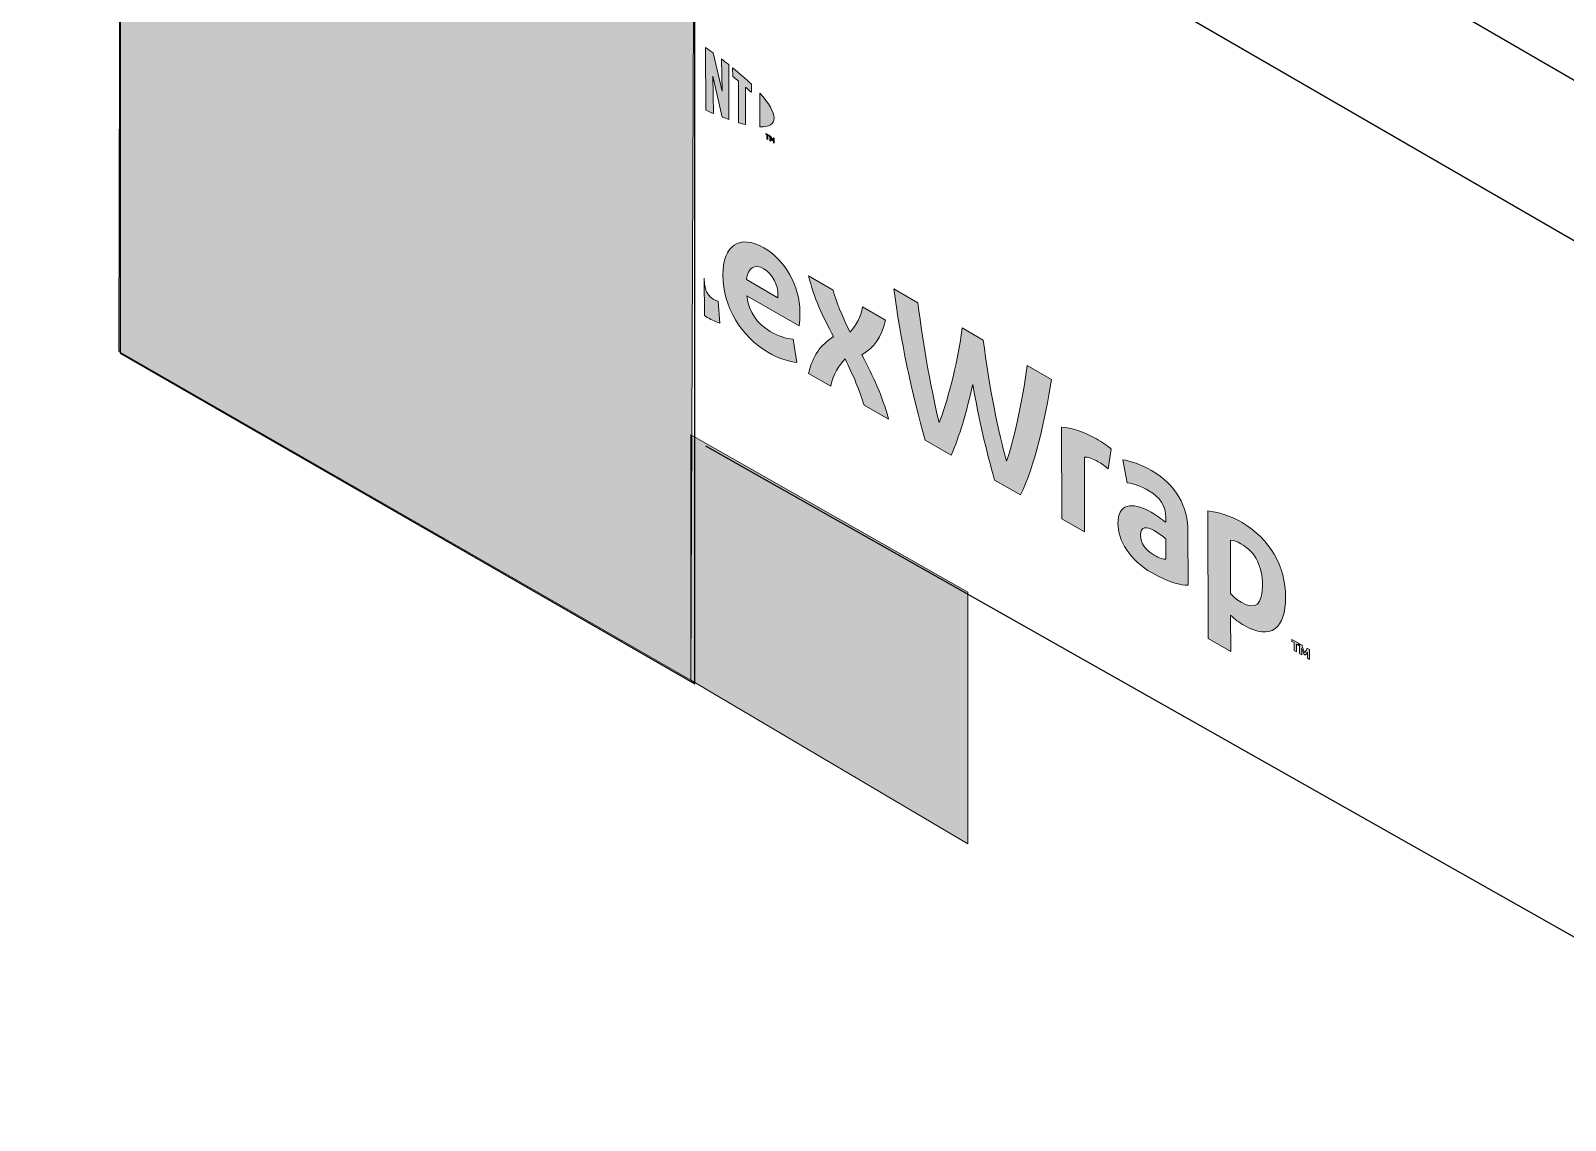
# Model space of a CAD drawing. Header units: inches. Extents: x -20.7 to 76.3, y -55.2 to 19.1.
# Drawn here: x -12.224 to -11.468, y -30.802 to -30.266 of the extents above; entities that cross this region are included whole.
import ezdxf

# ---------------------------------------------------------------- set-up
doc = ezdxf.new("R2010")
doc.units = ezdxf.units.IN
doc.header["$MEASUREMENT"] = 0
for name, color, linetype, lineweight in [('.ATI-HATCH', 7, 'Continuous', 0), ('G-ANNO-TTLB', 7, 'Continuous', 0), ('TYVEK', 7, 'Continuous', 0)]:
    doc.layers.add(name, color=color, linetype=linetype, lineweight=lineweight)

# ---------------------------------------------------------------- blocks, each defined once
blk = doc.blocks.new('Block_282')
at = {"layer": 'TYVEK', "true_color": 0x003b71, "transparency": 33554687}
h = blk.add_hatch(color=156, dxfattribs=at)
h.dxf.hatch_style = 2
edge = h.paths.add_edge_path()
edge.add_spline(control_points=[(-11.62791, -30.54717), (-11.63027, -30.54578), (-11.63156, -30.5445), (-11.63314, -30.54282), (-11.63314, -30.54282), (-11.63314, -30.51658), (-11.63314, -30.51658), (-11.63146, -30.51678), (-11.62998, -30.51717), (-11.62801, -30.51836), (-11.62051, -30.5226), (-11.61745, -30.53), (-11.61745, -30.53848), (-11.61736, -30.54815), (-11.62071, -30.55131), (-11.62791, -30.54717)], knot_values=[0, 0, 0, 0, 1, 1, 1, 2, 2, 2, 3, 3, 3, 4, 4, 4, 5, 5, 5, 5], degree=3, periodic=0)
edge = h.paths.add_edge_path()
edge.add_spline(control_points=[(-11.62741, -30.5079), (-11.63324, -30.50455), (-11.63975, -30.50248), (-11.64438, -30.50218), (-11.64438, -30.50218), (-11.64419, -30.56492), (-11.64419, -30.56492), (-11.64419, -30.56492), (-11.63304, -30.57134), (-11.63304, -30.57134), (-11.63304, -30.57134), (-11.63314, -30.55348), (-11.63314, -30.55348), (-11.63106, -30.55555), (-11.62909, -30.55703), (-11.62623, -30.55861), (-11.61351, -30.56601), (-11.60591, -30.56009), (-11.60601, -30.5446), (-11.60601, -30.52961), (-11.614, -30.5156), (-11.62741, -30.5079)], knot_values=[0, 0, 0, 0, 1, 1, 1, 2, 2, 2, 3, 3, 3, 4, 4, 4, 5, 5, 5, 6, 6, 6, 7, 7, 7, 7], degree=3, periodic=0)
h = blk.add_hatch(color=156, dxfattribs=at)
h.dxf.hatch_style = 2
edge = h.paths.add_edge_path()
edge.add_spline(control_points=[(-11.60295, -30.56542), (-11.60295, -30.56542), (-11.60295, -30.5665), (-11.60295, -30.5665), (-11.60295, -30.5665), (-11.60186, -30.56709), (-11.60186, -30.56709), (-11.60186, -30.56709), (-11.60177, -30.57094), (-11.60177, -30.57094), (-11.60177, -30.57094), (-11.60068, -30.57153), (-11.60068, -30.57153), (-11.60068, -30.57153), (-11.60068, -30.56778), (-11.60068, -30.56778), (-11.60068, -30.56778), (-11.59959, -30.56838), (-11.59959, -30.56838), (-11.59959, -30.56838), (-11.59959, -30.56729), (-11.59959, -30.56729), (-11.59959, -30.56729), (-11.60295, -30.56542), (-11.60295, -30.56542)], knot_values=[0, 0, 0, 0, 1, 1, 1, 2, 2, 2, 3, 3, 3, 4, 4, 4, 5, 5, 5, 6, 6, 6, 7, 7, 7, 8, 8, 8, 8], degree=3, periodic=0)
edge = h.paths.add_edge_path()
edge.add_spline(control_points=[(-11.59535, -30.56976), (-11.59575, -30.57065), (-11.59614, -30.57124), (-11.59664, -30.57183), (-11.59713, -30.57074), (-11.59752, -30.56966), (-11.59792, -30.56828), (-11.59792, -30.56828), (-11.5991, -30.56759), (-11.5991, -30.56759), (-11.5991, -30.56759), (-11.5991, -30.57242), (-11.5991, -30.57242), (-11.5991, -30.57242), (-11.59802, -30.57301), (-11.59802, -30.57301), (-11.59802, -30.57301), (-11.59802, -30.57084), (-11.59802, -30.57084), (-11.59802, -30.57084), (-11.59812, -30.56995), (-11.59812, -30.56995), (-11.59772, -30.57094), (-11.59733, -30.57193), (-11.59703, -30.57272), (-11.59703, -30.57272), (-11.59624, -30.57321), (-11.59624, -30.57321), (-11.59594, -30.57282), (-11.59555, -30.57222), (-11.59516, -30.57173), (-11.59516, -30.57173), (-11.59525, -30.57242), (-11.59525, -30.57242), (-11.59525, -30.57242), (-11.59525, -30.57469), (-11.59525, -30.57469), (-11.59525, -30.57469), (-11.59417, -30.57528), (-11.59417, -30.57528), (-11.59417, -30.57528), (-11.59417, -30.57045), (-11.59417, -30.57045), (-11.59417, -30.57045), (-11.59535, -30.56976), (-11.59535, -30.56976)], knot_values=[0, 0, 0, 0, 1, 1, 1, 2, 2, 2, 3, 3, 3, 4, 4, 4, 5, 5, 5, 6, 6, 6, 7, 7, 7, 8, 8, 8, 9, 9, 9, 10, 10, 10, 11, 11, 11, 12, 12, 12, 13, 13, 13, 14, 14, 14, 15, 15, 15, 15], degree=3, periodic=0)
at = {"layer": 'TYVEK'}
for points, knots in [([(-11.62741, -30.5079), (-11.63324, -30.50455), (-11.63975, -30.50248), (-11.64438, -30.50218), (-11.64438, -30.50218), (-11.64419, -30.56492), (-11.64419, -30.56492), (-11.64419, -30.56492), (-11.63304, -30.57134), (-11.63304, -30.57134), (-11.63304, -30.57134), (-11.63314, -30.55348), (-11.63314, -30.55348), (-11.63106, -30.55555), (-11.62909, -30.55703), (-11.62623, -30.55861), (-11.61351, -30.56601), (-11.60591, -30.56009), (-11.60601, -30.5446), (-11.60601, -30.52961), (-11.614, -30.5156), (-11.62741, -30.5079)], [0, 0, 0, 0, 1, 1, 1, 2, 2, 2, 3, 3, 3, 4, 4, 4, 5, 5, 5, 6, 6, 6, 7, 7, 7, 7]), ([(-11.62791, -30.54717), (-11.63027, -30.54578), (-11.63156, -30.5445), (-11.63314, -30.54282), (-11.63314, -30.54282), (-11.63314, -30.51658), (-11.63314, -30.51658), (-11.63146, -30.51678), (-11.62998, -30.51717), (-11.62801, -30.51836), (-11.62051, -30.5226), (-11.61745, -30.53), (-11.61745, -30.53848), (-11.61736, -30.54815), (-11.62071, -30.55131), (-11.62791, -30.54717)], [0, 0, 0, 0, 1, 1, 1, 2, 2, 2, 3, 3, 3, 4, 4, 4, 5, 5, 5, 5]), ([(-11.60295, -30.56542), (-11.60295, -30.56542), (-11.60295, -30.5665), (-11.60295, -30.5665), (-11.60295, -30.5665), (-11.60186, -30.56709), (-11.60186, -30.56709), (-11.60186, -30.56709), (-11.60177, -30.57094), (-11.60177, -30.57094), (-11.60177, -30.57094), (-11.60068, -30.57153), (-11.60068, -30.57153), (-11.60068, -30.57153), (-11.60068, -30.56778), (-11.60068, -30.56778), (-11.60068, -30.56778), (-11.59959, -30.56838), (-11.59959, -30.56838), (-11.59959, -30.56838), (-11.59959, -30.56729), (-11.59959, -30.56729), (-11.59959, -30.56729), (-11.60295, -30.56542), (-11.60295, -30.56542)], [0, 0, 0, 0, 1, 1, 1, 2, 2, 2, 3, 3, 3, 4, 4, 4, 5, 5, 5, 6, 6, 6, 7, 7, 7, 8, 8, 8, 8]), ([(-11.59535, -30.56976), (-11.59575, -30.57065), (-11.59614, -30.57124), (-11.59664, -30.57183), (-11.59713, -30.57074), (-11.59752, -30.56966), (-11.59792, -30.56828), (-11.59792, -30.56828), (-11.5991, -30.56759), (-11.5991, -30.56759), (-11.5991, -30.56759), (-11.5991, -30.57242), (-11.5991, -30.57242), (-11.5991, -30.57242), (-11.59802, -30.57301), (-11.59802, -30.57301), (-11.59802, -30.57301), (-11.59802, -30.57084), (-11.59802, -30.57084), (-11.59802, -30.57084), (-11.59812, -30.56995), (-11.59812, -30.56995), (-11.59772, -30.57094), (-11.59733, -30.57193), (-11.59703, -30.57272), (-11.59703, -30.57272), (-11.59624, -30.57321), (-11.59624, -30.57321), (-11.59594, -30.57282), (-11.59555, -30.57222), (-11.59516, -30.57173), (-11.59516, -30.57173), (-11.59525, -30.57242), (-11.59525, -30.57242), (-11.59525, -30.57242), (-11.59525, -30.57469), (-11.59525, -30.57469), (-11.59525, -30.57469), (-11.59417, -30.57528), (-11.59417, -30.57528), (-11.59417, -30.57528), (-11.59417, -30.57045), (-11.59417, -30.57045), (-11.59417, -30.57045), (-11.59535, -30.56976), (-11.59535, -30.56976)], [0, 0, 0, 0, 1, 1, 1, 2, 2, 2, 3, 3, 3, 4, 4, 4, 5, 5, 5, 6, 6, 6, 7, 7, 7, 8, 8, 8, 9, 9, 9, 10, 10, 10, 11, 11, 11, 12, 12, 12, 13, 13, 13, 14, 14, 14, 15, 15, 15, 15])]:
    blk.add_open_spline(points, degree=3, knots=knots, dxfattribs=at)
blk = doc.blocks.new('Block_281')
at = {"layer": 'TYVEK'}
blk.add_blockref('Block_282', (0, 0), dxfattribs=at)
blk = doc.blocks.new('Block_289')
at = {"layer": 'TYVEK', "true_color": 0x003b71, "transparency": 33554687}
h = blk.add_hatch(color=156, dxfattribs=at)
h.dxf.hatch_style = 2
edge = h.paths.add_edge_path()
edge.add_spline(control_points=[(-11.85619, -30.39721), (-11.85619, -30.39721), (-11.87169, -30.38823), (-11.87169, -30.38823), (-11.8709, -30.38231), (-11.86784, -30.38024), (-11.8631, -30.38291), (-11.85866, -30.38547), (-11.85619, -30.3908), (-11.85619, -30.39603), (-11.85619, -30.39603), (-11.85619, -30.39721), (-11.85619, -30.39721)], knot_values=[0, 0, 0, 0, 1, 1, 1, 2, 2, 2, 3, 3, 3, 4, 4, 4, 4], degree=3, periodic=0)
edge = h.paths.add_edge_path()
edge.add_spline(control_points=[(-11.84535, -30.40412), (-11.84544, -30.39149), (-11.85245, -30.37876), (-11.8631, -30.37255), (-11.87513, -30.36574), (-11.88332, -30.37117), (-11.88332, -30.38606), (-11.88323, -30.40175), (-11.87425, -30.41645), (-11.86113, -30.42395), (-11.8558, -30.4271), (-11.85047, -30.42878), (-11.84682, -30.42898), (-11.84682, -30.42898), (-11.8487, -30.41753), (-11.8487, -30.41753), (-11.85215, -30.41724), (-11.856, -30.41605), (-11.86004, -30.41369), (-11.86656, -30.40994), (-11.8704, -30.40441), (-11.87149, -30.39622), (-11.87149, -30.39622), (-11.84574, -30.41102), (-11.84574, -30.41102), (-11.84554, -30.40925), (-11.84535, -30.40688), (-11.84535, -30.40412)], knot_values=[0, 0, 0, 0, 1, 1, 1, 2, 2, 2, 3, 3, 3, 4, 4, 4, 5, 5, 5, 6, 6, 6, 7, 7, 7, 8, 8, 8, 9, 9, 9, 9], degree=3, periodic=0)
h = blk.add_hatch(color=156, dxfattribs=at)
h.dxf.hatch_style = 2
edge = h.paths.add_edge_path()
edge.add_spline(control_points=[(-11.88569, -30.39889), (-11.88648, -30.39869), (-11.88727, -30.3983), (-11.88806, -30.3978), (-11.89041, -30.39645), (-11.89168, -30.39433), (-11.8922, -30.39133), (-11.89241, -30.39017), (-11.8925, -30.38888), (-11.8925, -30.38744), (-11.8925, -30.38744), (-11.89239, -30.40597), (-11.89239, -30.40597), (-11.89182, -30.40635), (-11.89124, -30.40672), (-11.89063, -30.40708), (-11.88895, -30.40806), (-11.88638, -30.40905), (-11.8849, -30.40964), (-11.8849, -30.40964), (-11.88569, -30.39889), (-11.88569, -30.39889)], knot_values=[0, 0, 0, 0, 1, 1, 1, 2, 2, 2, 3, 3, 3, 4, 4, 4, 5, 5, 5, 6, 6, 6, 7, 7, 7, 7], degree=3, periodic=0)
h = blk.add_hatch(color=156, dxfattribs=at)
h.dxf.hatch_style = 2
edge = h.paths.add_edge_path()
edge.add_spline(control_points=[(-11.81486, -30.42533), (-11.80874, -30.42158), (-11.80519, -30.41674), (-11.80312, -30.40816), (-11.80312, -30.40816), (-11.81456, -30.40165), (-11.81456, -30.40165), (-11.81506, -30.40658), (-11.81772, -30.41063), (-11.82068, -30.41408), (-11.82433, -30.40668), (-11.82788, -30.3982), (-11.82897, -30.39336), (-11.82897, -30.39336), (-11.8411, -30.38636), (-11.8411, -30.38636), (-11.83853, -30.39721), (-11.83419, -30.40619), (-11.82877, -30.41625), (-11.83528, -30.42039), (-11.83903, -30.42572), (-11.8411, -30.4344), (-11.8411, -30.4344), (-11.83015, -30.44062), (-11.83015, -30.44062), (-11.82906, -30.4346), (-11.82611, -30.43065), (-11.82305, -30.4273), (-11.81959, -30.4344), (-11.81545, -30.44378), (-11.81377, -30.45009), (-11.81377, -30.45009), (-11.80164, -30.457), (-11.80164, -30.457), (-11.80499, -30.44516), (-11.80894, -30.43628), (-11.81486, -30.42533)], knot_values=[0, 0, 0, 0, 1, 1, 1, 2, 2, 2, 3, 3, 3, 4, 4, 4, 5, 5, 5, 6, 6, 6, 7, 7, 7, 8, 8, 8, 9, 9, 9, 10, 10, 10, 11, 11, 11, 12, 12, 12, 12], degree=3, periodic=0)
h = blk.add_hatch(color=156, dxfattribs=at)
h.dxf.hatch_style = 2
edge = h.paths.add_edge_path()
edge.add_spline(control_points=[(-11.73337, -30.43046), (-11.73574, -30.44891), (-11.74027, -30.46854), (-11.74353, -30.47771), (-11.74718, -30.46459), (-11.75251, -30.43993), (-11.75498, -30.41803), (-11.75498, -30.41803), (-11.76543, -30.41201), (-11.76543, -30.41201), (-11.7678, -30.43115), (-11.77323, -30.44969), (-11.77668, -30.45867), (-11.78003, -30.44575), (-11.78467, -30.42079), (-11.78724, -30.39958), (-11.78724, -30.39958), (-11.79907, -30.39277), (-11.79907, -30.39277), (-11.79602, -30.41635), (-11.7901, -30.44555), (-11.78358, -30.46735), (-11.78358, -30.46735), (-11.77076, -30.47475), (-11.77076, -30.47475), (-11.76672, -30.46528), (-11.76326, -30.45354), (-11.7602, -30.43983), (-11.75714, -30.457), (-11.7535, -30.47288), (-11.74945, -30.48699), (-11.74945, -30.48699), (-11.73662, -30.49429), (-11.73662, -30.49429), (-11.72982, -30.48028), (-11.72449, -30.45749), (-11.72143, -30.43736), (-11.72143, -30.43736), (-11.73337, -30.43046), (-11.73337, -30.43046)], knot_values=[0, 0, 0, 0, 1, 1, 1, 2, 2, 2, 3, 3, 3, 4, 4, 4, 5, 5, 5, 6, 6, 6, 7, 7, 7, 8, 8, 8, 9, 9, 9, 10, 10, 10, 11, 11, 11, 12, 12, 12, 13, 13, 13, 13], degree=3, periodic=0)
h = blk.add_hatch(color=156, dxfattribs=at)
h.dxf.hatch_style = 2
edge = h.paths.add_edge_path()
edge.add_spline(control_points=[(-11.69924, -30.46666), (-11.70516, -30.46331), (-11.71196, -30.46094), (-11.7164, -30.46094), (-11.7164, -30.46094), (-11.7163, -30.50603), (-11.7163, -30.50603), (-11.7163, -30.50603), (-11.70506, -30.51244), (-11.70506, -30.51244), (-11.70506, -30.51244), (-11.70516, -30.47564), (-11.70516, -30.47564), (-11.70338, -30.47564), (-11.7014, -30.47613), (-11.69835, -30.47791), (-11.69667, -30.4789), (-11.6949, -30.48008), (-11.69351, -30.48146), (-11.69351, -30.48146), (-11.69193, -30.47169), (-11.69193, -30.47169), (-11.69351, -30.47031), (-11.69638, -30.46834), (-11.69924, -30.46666)], knot_values=[0, 0, 0, 0, 1, 1, 1, 2, 2, 2, 3, 3, 3, 4, 4, 4, 5, 5, 5, 6, 6, 6, 7, 7, 7, 8, 8, 8, 8], degree=3, periodic=0)
h = blk.add_hatch(color=156, dxfattribs=at)
h.dxf.hatch_style = 2
edge = h.paths.add_edge_path()
edge.add_spline(control_points=[(-11.665, -30.52596), (-11.66619, -30.52605), (-11.66826, -30.52546), (-11.67072, -30.52398), (-11.67506, -30.52152), (-11.67743, -30.51806), (-11.67753, -30.51412), (-11.67753, -30.50968), (-11.67457, -30.50968), (-11.67082, -30.51185), (-11.66885, -30.51293), (-11.66688, -30.51441), (-11.665, -30.51589), (-11.665, -30.51589), (-11.665, -30.52596), (-11.665, -30.52596)], knot_values=[0, 0, 0, 0, 1, 1, 1, 2, 2, 2, 3, 3, 3, 4, 4, 4, 5, 5, 5, 5], degree=3, periodic=0)
edge = h.paths.add_edge_path()
edge.add_spline(control_points=[(-11.65415, -30.51264), (-11.65415, -30.49991), (-11.66007, -30.48916), (-11.67211, -30.48225), (-11.67704, -30.47939), (-11.68266, -30.47732), (-11.68621, -30.47702), (-11.68621, -30.47702), (-11.68414, -30.48827), (-11.68414, -30.48827), (-11.68079, -30.48866), (-11.67694, -30.49014), (-11.67339, -30.49222), (-11.66796, -30.49537), (-11.6651, -30.49971), (-11.665, -30.50543), (-11.665, -30.50543), (-11.665, -30.5077), (-11.665, -30.5077), (-11.66707, -30.50622), (-11.67003, -30.50415), (-11.6723, -30.50277), (-11.68207, -30.49725), (-11.68868, -30.49892), (-11.68868, -30.5083), (-11.68868, -30.51668), (-11.68296, -30.52625), (-11.67181, -30.53266), (-11.66362, -30.5374), (-11.6574, -30.53878), (-11.65405, -30.53878), (-11.65405, -30.53878), (-11.65415, -30.51264), (-11.65415, -30.51264)], knot_values=[0, 0, 0, 0, 1, 1, 1, 2, 2, 2, 3, 3, 3, 4, 4, 4, 5, 5, 5, 6, 6, 6, 7, 7, 7, 8, 8, 8, 9, 9, 9, 10, 10, 10, 11, 11, 11, 11], degree=3, periodic=0)
at = {"layer": 'TYVEK'}
for points, knots in [([(-11.84535, -30.40412), (-11.84544, -30.39149), (-11.85245, -30.37876), (-11.8631, -30.37255), (-11.87513, -30.36574), (-11.88332, -30.37117), (-11.88332, -30.38606), (-11.88323, -30.40175), (-11.87425, -30.41645), (-11.86113, -30.42395), (-11.8558, -30.4271), (-11.85047, -30.42878), (-11.84682, -30.42898), (-11.84682, -30.42898), (-11.8487, -30.41753), (-11.8487, -30.41753), (-11.85215, -30.41724), (-11.856, -30.41605), (-11.86004, -30.41369), (-11.86656, -30.40994), (-11.8704, -30.40441), (-11.87149, -30.39622), (-11.87149, -30.39622), (-11.84574, -30.41102), (-11.84574, -30.41102), (-11.84554, -30.40925), (-11.84535, -30.40688), (-11.84535, -30.40412)], [0, 0, 0, 0, 1, 1, 1, 2, 2, 2, 3, 3, 3, 4, 4, 4, 5, 5, 5, 6, 6, 6, 7, 7, 7, 8, 8, 8, 9, 9, 9, 9]), ([(-11.85619, -30.39721), (-11.85619, -30.39721), (-11.87169, -30.38823), (-11.87169, -30.38823), (-11.8709, -30.38231), (-11.86784, -30.38024), (-11.8631, -30.38291), (-11.85866, -30.38547), (-11.85619, -30.3908), (-11.85619, -30.39603), (-11.85619, -30.39603), (-11.85619, -30.39721), (-11.85619, -30.39721)], [0, 0, 0, 0, 1, 1, 1, 2, 2, 2, 3, 3, 3, 4, 4, 4, 4]), ([(-11.88569, -30.39889), (-11.88648, -30.39869), (-11.88727, -30.3983), (-11.88806, -30.3978), (-11.89041, -30.39645), (-11.89168, -30.39433), (-11.8922, -30.39133), (-11.89241, -30.39017), (-11.8925, -30.38888), (-11.8925, -30.38744), (-11.8925, -30.38744), (-11.89239, -30.40597), (-11.89239, -30.40597), (-11.89182, -30.40635), (-11.89124, -30.40672), (-11.89063, -30.40708), (-11.88895, -30.40806), (-11.88638, -30.40905), (-11.8849, -30.40964), (-11.8849, -30.40964), (-11.88569, -30.39889), (-11.88569, -30.39889)], [0, 0, 0, 0, 1, 1, 1, 2, 2, 2, 3, 3, 3, 4, 4, 4, 5, 5, 5, 6, 6, 6, 7, 7, 7, 7]), ([(-11.81486, -30.42533), (-11.80874, -30.42158), (-11.80519, -30.41674), (-11.80312, -30.40816), (-11.80312, -30.40816), (-11.81456, -30.40165), (-11.81456, -30.40165), (-11.81506, -30.40658), (-11.81772, -30.41063), (-11.82068, -30.41408), (-11.82433, -30.40668), (-11.82788, -30.3982), (-11.82897, -30.39336), (-11.82897, -30.39336), (-11.8411, -30.38636), (-11.8411, -30.38636), (-11.83853, -30.39721), (-11.83419, -30.40619), (-11.82877, -30.41625), (-11.83528, -30.42039), (-11.83903, -30.42572), (-11.8411, -30.4344), (-11.8411, -30.4344), (-11.83015, -30.44062), (-11.83015, -30.44062), (-11.82906, -30.4346), (-11.82611, -30.43065), (-11.82305, -30.4273), (-11.81959, -30.4344), (-11.81545, -30.44378), (-11.81377, -30.45009), (-11.81377, -30.45009), (-11.80164, -30.457), (-11.80164, -30.457), (-11.80499, -30.44516), (-11.80894, -30.43628), (-11.81486, -30.42533)], [0, 0, 0, 0, 1, 1, 1, 2, 2, 2, 3, 3, 3, 4, 4, 4, 5, 5, 5, 6, 6, 6, 7, 7, 7, 8, 8, 8, 9, 9, 9, 10, 10, 10, 11, 11, 11, 12, 12, 12, 12]), ([(-11.73337, -30.43046), (-11.73574, -30.44891), (-11.74027, -30.46854), (-11.74353, -30.47771), (-11.74718, -30.46459), (-11.75251, -30.43993), (-11.75498, -30.41803), (-11.75498, -30.41803), (-11.76543, -30.41201), (-11.76543, -30.41201), (-11.7678, -30.43115), (-11.77323, -30.44969), (-11.77668, -30.45867), (-11.78003, -30.44575), (-11.78467, -30.42079), (-11.78724, -30.39958), (-11.78724, -30.39958), (-11.79907, -30.39277), (-11.79907, -30.39277), (-11.79602, -30.41635), (-11.7901, -30.44555), (-11.78358, -30.46735), (-11.78358, -30.46735), (-11.77076, -30.47475), (-11.77076, -30.47475), (-11.76672, -30.46528), (-11.76326, -30.45354), (-11.7602, -30.43983), (-11.75714, -30.457), (-11.7535, -30.47288), (-11.74945, -30.48699), (-11.74945, -30.48699), (-11.73662, -30.49429), (-11.73662, -30.49429), (-11.72982, -30.48028), (-11.72449, -30.45749), (-11.72143, -30.43736), (-11.72143, -30.43736), (-11.73337, -30.43046), (-11.73337, -30.43046)], [0, 0, 0, 0, 1, 1, 1, 2, 2, 2, 3, 3, 3, 4, 4, 4, 5, 5, 5, 6, 6, 6, 7, 7, 7, 8, 8, 8, 9, 9, 9, 10, 10, 10, 11, 11, 11, 12, 12, 12, 13, 13, 13, 13]), ([(-11.69924, -30.46666), (-11.70516, -30.46331), (-11.71196, -30.46094), (-11.7164, -30.46094), (-11.7164, -30.46094), (-11.7163, -30.50603), (-11.7163, -30.50603), (-11.7163, -30.50603), (-11.70506, -30.51244), (-11.70506, -30.51244), (-11.70506, -30.51244), (-11.70516, -30.47564), (-11.70516, -30.47564), (-11.70338, -30.47564), (-11.7014, -30.47613), (-11.69835, -30.47791), (-11.69667, -30.4789), (-11.6949, -30.48008), (-11.69351, -30.48146), (-11.69351, -30.48146), (-11.69193, -30.47169), (-11.69193, -30.47169), (-11.69351, -30.47031), (-11.69638, -30.46834), (-11.69924, -30.46666)], [0, 0, 0, 0, 1, 1, 1, 2, 2, 2, 3, 3, 3, 4, 4, 4, 5, 5, 5, 6, 6, 6, 7, 7, 7, 8, 8, 8, 8]), ([(-11.65415, -30.51264), (-11.65415, -30.49991), (-11.66007, -30.48916), (-11.67211, -30.48225), (-11.67704, -30.47939), (-11.68266, -30.47732), (-11.68621, -30.47702), (-11.68621, -30.47702), (-11.68414, -30.48827), (-11.68414, -30.48827), (-11.68079, -30.48866), (-11.67694, -30.49014), (-11.67339, -30.49222), (-11.66796, -30.49537), (-11.6651, -30.49971), (-11.665, -30.50543), (-11.665, -30.50543), (-11.665, -30.5077), (-11.665, -30.5077), (-11.66707, -30.50622), (-11.67003, -30.50415), (-11.6723, -30.50277), (-11.68207, -30.49725), (-11.68868, -30.49892), (-11.68868, -30.5083), (-11.68868, -30.51668), (-11.68296, -30.52625), (-11.67181, -30.53266), (-11.66362, -30.5374), (-11.6574, -30.53878), (-11.65405, -30.53878), (-11.65405, -30.53878), (-11.65415, -30.51264), (-11.65415, -30.51264)], [0, 0, 0, 0, 1, 1, 1, 2, 2, 2, 3, 3, 3, 4, 4, 4, 5, 5, 5, 6, 6, 6, 7, 7, 7, 8, 8, 8, 9, 9, 9, 10, 10, 10, 11, 11, 11, 11]), ([(-11.665, -30.52596), (-11.66619, -30.52605), (-11.66826, -30.52546), (-11.67072, -30.52398), (-11.67506, -30.52152), (-11.67743, -30.51806), (-11.67753, -30.51412), (-11.67753, -30.50968), (-11.67457, -30.50968), (-11.67082, -30.51185), (-11.66885, -30.51293), (-11.66688, -30.51441), (-11.665, -30.51589), (-11.665, -30.51589), (-11.665, -30.52596), (-11.665, -30.52596)], [0, 0, 0, 0, 1, 1, 1, 2, 2, 2, 3, 3, 3, 4, 4, 4, 5, 5, 5, 5])]:
    blk.add_open_spline(points, degree=3, knots=knots, dxfattribs=at)
blk = doc.blocks.new('Block_290')
at = {"layer": 'TYVEK', "true_color": 0x003b71, "transparency": 33554687}
h = blk.add_hatch(color=156, dxfattribs=at)
h.dxf.hatch_style = 2
edge = h.paths.add_edge_path()
edge.add_spline(control_points=[(-11.88375, -30.29533), (-11.88375, -30.29533), (-11.88812, -30.27652), (-11.88812, -30.27652), (-11.8893, -30.27567), (-11.89073, -30.27467), (-11.89183, -30.27392), (-11.89183, -30.27392), (-11.89175, -30.30471), (-11.89175, -30.30471), (-11.89098, -30.30507), (-11.88901, -30.30595), (-11.88799, -30.30638), (-11.88799, -30.30638), (-11.88835, -30.28806), (-11.88835, -30.28806), (-11.88835, -30.28806), (-11.88371, -30.30813), (-11.88371, -30.30813), (-11.88274, -30.30851), (-11.88131, -30.30904), (-11.88038, -30.30937), (-11.88038, -30.30937), (-11.88044, -30.28232), (-11.88044, -30.28232), (-11.88142, -30.28153), (-11.8832, -30.28017), (-11.88405, -30.27953), (-11.88405, -30.27953), (-11.88375, -30.29533), (-11.88375, -30.29533)], knot_values=[0, 0, 0, 0, 1, 1, 1, 2, 2, 2, 3, 3, 3, 4, 4, 4, 5, 5, 5, 6, 6, 6, 7, 7, 7, 8, 8, 8, 9, 9, 9, 10, 10, 10, 10], degree=3, periodic=0)
h = blk.add_hatch(color=156, dxfattribs=at)
h.dxf.hatch_style = 2
edge = h.paths.add_edge_path()
edge.add_spline(control_points=[(-11.8785, -30.28816), (-11.87753, -30.28891), (-11.87657, -30.28968), (-11.87565, -30.29045), (-11.87565, -30.29045), (-11.8756, -30.31093), (-11.8756, -30.31093), (-11.87474, -30.31119), (-11.87315, -30.31162), (-11.8721, -30.31187), (-11.8721, -30.31187), (-11.87214, -30.29343), (-11.87214, -30.29343), (-11.87112, -30.29432), (-11.87017, -30.29517), (-11.86929, -30.29596), (-11.86929, -30.29596), (-11.8693, -30.29202), (-11.8693, -30.29202), (-11.87207, -30.28932), (-11.87504, -30.2867), (-11.87851, -30.28388), (-11.87851, -30.28388), (-11.8785, -30.28816), (-11.8785, -30.28816)], knot_values=[0, 0, 0, 0, 1, 1, 1, 2, 2, 2, 3, 3, 3, 4, 4, 4, 5, 5, 5, 6, 6, 6, 7, 7, 7, 8, 8, 8, 8], degree=3, periodic=0)
h = blk.add_hatch(color=156, dxfattribs=at)
h.dxf.hatch_style = 2
edge = h.paths.add_edge_path()
edge.add_spline(control_points=[(-11.85807, -30.30862), (-11.85806, -30.31166), (-11.86061, -30.31302), (-11.86505, -30.31291), (-11.86505, -30.31291), (-11.86509, -30.29637), (-11.86509, -30.29637), (-11.86064, -30.30134), (-11.85808, -30.30563), (-11.85807, -30.30862)], knot_values=[0, 0, 0, 0, 1, 1, 1, 2, 2, 2, 3, 3, 3, 3], degree=3, periodic=0)
h = blk.add_hatch(color=156, dxfattribs=at)
h.dxf.hatch_style = 2
edge = h.paths.add_edge_path()
edge.add_spline(control_points=[(-11.86222, -30.31621), (-11.86222, -30.31621), (-11.86222, -30.31661), (-11.86222, -30.31661), (-11.86222, -30.31661), (-11.86162, -30.31691), (-11.86162, -30.31691), (-11.86162, -30.31691), (-11.86162, -30.31888), (-11.86162, -30.31888), (-11.86162, -30.31888), (-11.86123, -30.31917), (-11.86123, -30.31917), (-11.86123, -30.31917), (-11.86123, -30.3172), (-11.86123, -30.3172), (-11.86123, -30.3172), (-11.86054, -30.3175), (-11.86054, -30.3175), (-11.86054, -30.3175), (-11.86054, -30.3171), (-11.86054, -30.3171), (-11.86054, -30.3171), (-11.86222, -30.31621), (-11.86222, -30.31621)], knot_values=[0, 0, 0, 0, 1, 1, 1, 2, 2, 2, 3, 3, 3, 4, 4, 4, 5, 5, 5, 6, 6, 6, 7, 7, 7, 8, 8, 8, 8], degree=3, periodic=0)
edge = h.paths.add_edge_path()
edge.add_spline(control_points=[(-11.85846, -30.31838), (-11.85846, -30.31838), (-11.85906, -30.31908), (-11.85906, -30.31908), (-11.85906, -30.31908), (-11.85975, -30.3176), (-11.85975, -30.3176), (-11.85975, -30.3176), (-11.86014, -30.3174), (-11.86014, -30.3174), (-11.86014, -30.3174), (-11.86014, -30.31977), (-11.86014, -30.31977), (-11.86014, -30.31977), (-11.85975, -30.31996), (-11.85975, -30.31996), (-11.85975, -30.31996), (-11.85975, -30.31829), (-11.85975, -30.31829), (-11.85975, -30.31829), (-11.85906, -30.31977), (-11.85906, -30.31977), (-11.85906, -30.31977), (-11.85846, -30.31908), (-11.85846, -30.31908), (-11.85846, -30.31908), (-11.85846, -30.32075), (-11.85846, -30.32075), (-11.85846, -30.32075), (-11.85807, -30.32095), (-11.85807, -30.32095), (-11.85807, -30.32095), (-11.85807, -30.31858), (-11.85807, -30.31858), (-11.85807, -30.31858), (-11.85846, -30.31838), (-11.85846, -30.31838)], knot_values=[0, 0, 0, 0, 1, 1, 1, 2, 2, 2, 3, 3, 3, 4, 4, 4, 5, 5, 5, 6, 6, 6, 7, 7, 7, 8, 8, 8, 9, 9, 9, 10, 10, 10, 11, 11, 11, 12, 12, 12, 12], degree=3, periodic=0)
at = {"layer": 'TYVEK'}
for points, knots in [([(-11.88375, -30.29533), (-11.88375, -30.29533), (-11.88812, -30.27652), (-11.88812, -30.27652), (-11.8893, -30.27567), (-11.89073, -30.27467), (-11.89183, -30.27392), (-11.89183, -30.27392), (-11.89175, -30.30471), (-11.89175, -30.30471), (-11.89098, -30.30507), (-11.88901, -30.30595), (-11.88799, -30.30638), (-11.88799, -30.30638), (-11.88835, -30.28806), (-11.88835, -30.28806), (-11.88835, -30.28806), (-11.88371, -30.30813), (-11.88371, -30.30813), (-11.88274, -30.30851), (-11.88131, -30.30904), (-11.88038, -30.30937), (-11.88038, -30.30937), (-11.88044, -30.28232), (-11.88044, -30.28232), (-11.88142, -30.28153), (-11.8832, -30.28017), (-11.88405, -30.27953), (-11.88405, -30.27953), (-11.88375, -30.29533), (-11.88375, -30.29533)], [0, 0, 0, 0, 1, 1, 1, 2, 2, 2, 3, 3, 3, 4, 4, 4, 5, 5, 5, 6, 6, 6, 7, 7, 7, 8, 8, 8, 9, 9, 9, 10, 10, 10, 10]), ([(-11.8785, -30.28816), (-11.87753, -30.28891), (-11.87657, -30.28968), (-11.87565, -30.29045), (-11.87565, -30.29045), (-11.8756, -30.31093), (-11.8756, -30.31093), (-11.87474, -30.31119), (-11.87315, -30.31162), (-11.8721, -30.31187), (-11.8721, -30.31187), (-11.87214, -30.29343), (-11.87214, -30.29343), (-11.87112, -30.29432), (-11.87017, -30.29517), (-11.86929, -30.29596), (-11.86929, -30.29596), (-11.8693, -30.29202), (-11.8693, -30.29202), (-11.87207, -30.28932), (-11.87504, -30.2867), (-11.87851, -30.28388), (-11.87851, -30.28388), (-11.8785, -30.28816), (-11.8785, -30.28816)], [0, 0, 0, 0, 1, 1, 1, 2, 2, 2, 3, 3, 3, 4, 4, 4, 5, 5, 5, 6, 6, 6, 7, 7, 7, 8, 8, 8, 8]), ([(-11.85807, -30.30862), (-11.85806, -30.31166), (-11.86061, -30.31302), (-11.86505, -30.31291), (-11.86505, -30.31291), (-11.86509, -30.29637), (-11.86509, -30.29637), (-11.86064, -30.30134), (-11.85808, -30.30563), (-11.85807, -30.30862)], [0, 0, 0, 0, 1, 1, 1, 2, 2, 2, 3, 3, 3, 3]), ([(-11.86222, -30.31621), (-11.86222, -30.31621), (-11.86222, -30.31661), (-11.86222, -30.31661), (-11.86222, -30.31661), (-11.86162, -30.31691), (-11.86162, -30.31691), (-11.86162, -30.31691), (-11.86162, -30.31888), (-11.86162, -30.31888), (-11.86162, -30.31888), (-11.86123, -30.31917), (-11.86123, -30.31917), (-11.86123, -30.31917), (-11.86123, -30.3172), (-11.86123, -30.3172), (-11.86123, -30.3172), (-11.86054, -30.3175), (-11.86054, -30.3175), (-11.86054, -30.3175), (-11.86054, -30.3171), (-11.86054, -30.3171), (-11.86054, -30.3171), (-11.86222, -30.31621), (-11.86222, -30.31621)], [0, 0, 0, 0, 1, 1, 1, 2, 2, 2, 3, 3, 3, 4, 4, 4, 5, 5, 5, 6, 6, 6, 7, 7, 7, 8, 8, 8, 8]), ([(-11.85846, -30.31838), (-11.85846, -30.31838), (-11.85906, -30.31908), (-11.85906, -30.31908), (-11.85906, -30.31908), (-11.85975, -30.3176), (-11.85975, -30.3176), (-11.85975, -30.3176), (-11.86014, -30.3174), (-11.86014, -30.3174), (-11.86014, -30.3174), (-11.86014, -30.31977), (-11.86014, -30.31977), (-11.86014, -30.31977), (-11.85975, -30.31996), (-11.85975, -30.31996), (-11.85975, -30.31996), (-11.85975, -30.31829), (-11.85975, -30.31829), (-11.85975, -30.31829), (-11.85906, -30.31977), (-11.85906, -30.31977), (-11.85906, -30.31977), (-11.85846, -30.31908), (-11.85846, -30.31908), (-11.85846, -30.31908), (-11.85846, -30.32075), (-11.85846, -30.32075), (-11.85846, -30.32075), (-11.85807, -30.32095), (-11.85807, -30.32095), (-11.85807, -30.32095), (-11.85807, -30.31858), (-11.85807, -30.31858), (-11.85807, -30.31858), (-11.85846, -30.31838), (-11.85846, -30.31838)], [0, 0, 0, 0, 1, 1, 1, 2, 2, 2, 3, 3, 3, 4, 4, 4, 5, 5, 5, 6, 6, 6, 7, 7, 7, 8, 8, 8, 9, 9, 9, 10, 10, 10, 11, 11, 11, 12, 12, 12, 12])]:
    blk.add_open_spline(points, degree=3, knots=knots, dxfattribs=at)
blk = doc.blocks.new('Block_288')
at = {"layer": 'TYVEK'}
for name in ['Block_290', 'Block_289']:
    blk.add_blockref(name, (0, 0), dxfattribs=at)

msp = doc.modelspace()

# ---------------------------------------------------------------- hatches: boundary and pattern name
at = {"layer": '.ATI-HATCH', "true_color": 0x848484, "transparency": 33554559}
msp.add_hatch(color=252, dxfattribs=at).paths.add_polyline_path([(-11.89144, -27.73142), (-12.17462, -27.57281), (-12.18095, -30.42369), (-11.89913, -30.58544), (-11.89144, -28.65094)])
at = {"layer": 'G-ANNO-TTLB', "true_color": 0xff00ff, "transparency": 33554687}
h = msp.add_hatch(color=6, dxfattribs=at)
edge = h.paths.add_edge_path()
edge.add_spline(control_points=[(20.03822, -55.21363), (20.03822, -55.21363), (-20.64953, -55.21363), (-20.64953, -55.21363), (-20.64953, -55.21363), (-20.64953, -21.08863), (-20.64953, -21.08863), (-20.64953, -21.08863), (20.03822, -21.08863), (20.03822, -21.08863), (20.03822, -21.08863), (20.03822, -55.21363), (20.03822, -55.21363)], knot_values=[0, 0, 0, 0, 1, 1, 1, 2, 2, 2, 3, 3, 3, 4, 4, 4, 4], degree=3, periodic=0)
edge = h.paths.add_edge_path()
edge.add_spline(control_points=[(-20.52453, -21.21363), (-20.52453, -21.21363), (-20.52453, -55.08863), (-20.52453, -55.08863), (-20.52453, -55.08863), (19.91322, -55.08863), (19.91322, -55.08863), (19.91322, -55.08863), (19.91322, -21.21363), (19.91322, -21.21363), (19.91322, -21.21363), (-20.52453, -21.21363), (-20.52453, -21.21363)], knot_values=[0, 0, 0, 0, 1, 1, 1, 2, 2, 2, 3, 3, 3, 4, 4, 4, 4], degree=3, periodic=0)
edge.add_line((-20.52453, -21.21363), (-20.52453, -21.21363))
at = {"layer": 'TYVEK', "true_color": 0x000000, "transparency": 33554687}
h = msp.add_hatch(color=18, dxfattribs=at)
h.dxf.hatch_style = 2
h.paths.add_polyline_path([(-11.76264, -30.66615), (-11.89913, -30.58544), (-11.89913, -30.46468), (-11.76264, -30.54218)])

# ---------------------------------------------------------------- linework, layer by layer
at = {"layer": '.ATI-HATCH'}
msp.add_lwpolyline([(-11.89144, -27.73142), (-12.17462, -27.57281), (-12.18095, -30.42369), (-11.89913, -30.58544), (-11.89144, -28.65094)], dxfattribs=at)
at = {"layer": 'G-ANNO-TTLB'}
for points in [[(20.03822, -55.21363), (20.03822, -55.21363), (-20.64953, -55.21363), (-20.64953, -55.21363), (-20.64953, -55.21363), (-20.64953, -21.08863), (-20.64953, -21.08863), (-20.64953, -21.08863), (20.03822, -21.08863), (20.03822, -21.08863), (20.03822, -21.08863), (20.03822, -55.21363), (20.03822, -55.21363)], [(-20.52453, -21.21363), (-20.52453, -21.21363), (-20.52453, -55.08863), (-20.52453, -55.08863), (-20.52453, -55.08863), (19.91322, -55.08863), (19.91322, -55.08863), (19.91322, -55.08863), (19.91322, -21.21363), (19.91322, -21.21363), (19.91322, -21.21363), (-20.52453, -21.21363), (-20.52453, -21.21363)]]:
    msp.add_open_spline(points, degree=3, knots=[0, 0, 0, 0, 1, 1, 1, 2, 2, 2, 3, 3, 3, 4, 4, 4, 4], dxfattribs=at)
at = {"layer": 'TYVEK', "color": 3, "lineweight": 25, "true_color": 0x00ff00}
msp.add_line((-10.74038, -30.78768), (-11.89183, -30.12158), dxfattribs=at)
at = {"layer": 'TYVEK', "color": 1, "lineweight": 25, "true_color": 0xff0000}
msp.add_lwpolyline([(-11.89713, -27.73274), (-12.1803, -27.56558), (-12.1803, -30.42444), (-11.89713, -30.58729)], close=True, dxfattribs=at)
at = {"layer": 'TYVEK', "color": 3, "lineweight": 25, "true_color": 0x00ff00}
msp.add_lwpolyline([(-11.83089, -30.07737), (-11.83089, -27.83994), (-10.79915, -28.44152), (-10.79915, -30.67505), (-11.83089, -30.07737)], dxfattribs=at)
at = {"layer": 'TYVEK'}
msp.add_lwpolyline([(-11.76264, -30.66615), (-11.89913, -30.58544), (-11.89913, -30.46468), (-11.76264, -30.54218)], close=True, dxfattribs=at)
at = {"layer": 'TYVEK', "color": 4, "lineweight": 25, "true_color": 0x00ffff}
msp.add_lwpolyline([(-10.74392, -31.11894), (-11.89165, -30.47029), (-11.89165, -30.47029)], dxfattribs=at)

# ---------------------------------------------------------------- block references
at = {"layer": 'TYVEK'}
for name in ['Block_288', 'Block_281']:
    msp.add_blockref(name, (0, 0), dxfattribs=at)

doc.saveas('drawing.dxf')
